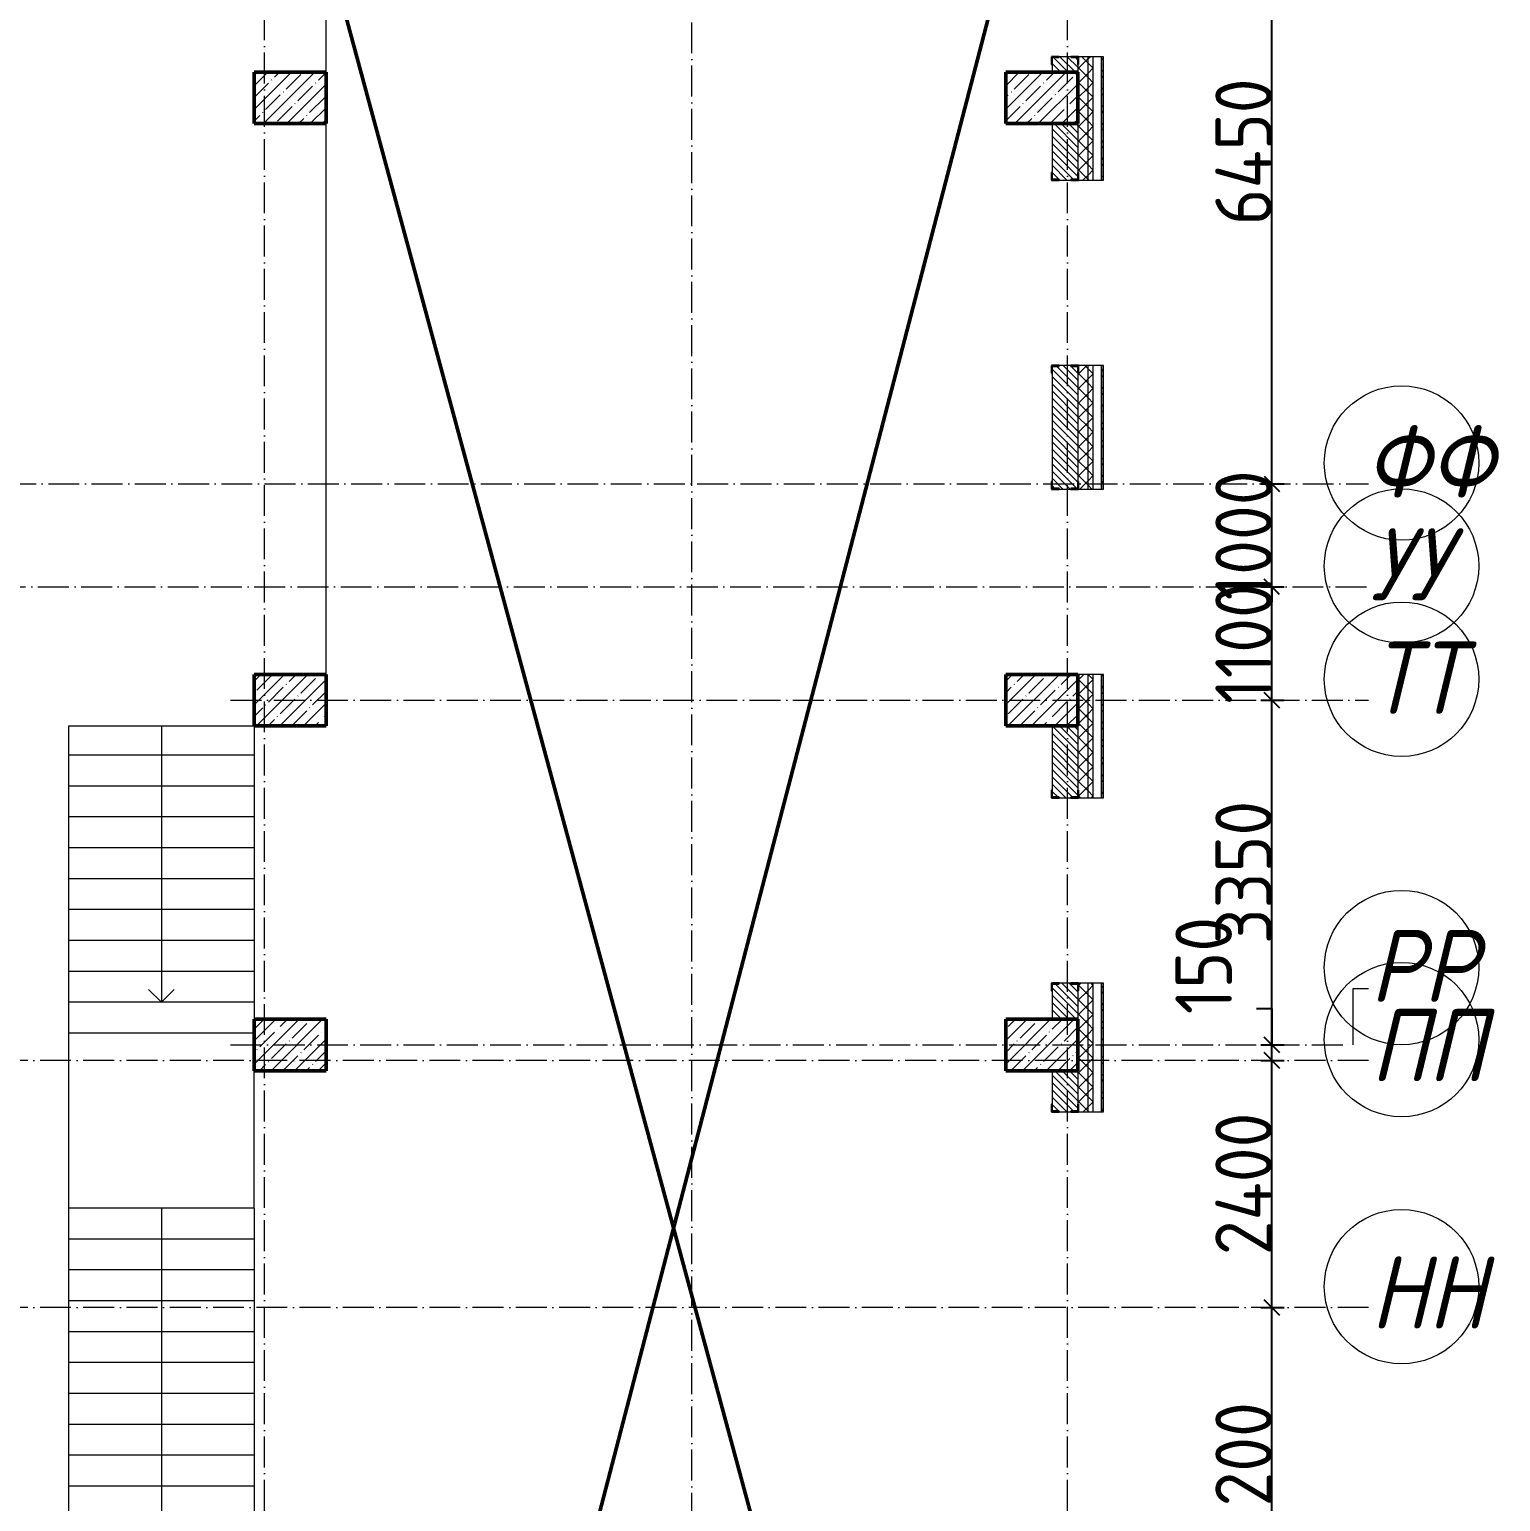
# Model space of a CAD drawing. Header units: millimetres. Extents: x -12989 to 629078, y -109036 to 555275.
# Drawn here: x 614578 to 628866, y -24820 to -10520 of the extents above; entities that cross this region are included whole.
import ezdxf

# ---------------------------------------------------------------- set-up
doc = ezdxf.new("R2010")
doc.units = ezdxf.units.MM
doc.linetypes.add('50_200_ШТРИХ_1Т_ш5_п1_п1_', pattern=[700, 500, -100, 0, -100])
for name, color, linetype, lineweight in [('A-____-____-DIMS', 7, 'Continuous', 9), ('A-DETL-____-OTLN-1', 7, 'Continuous', 50), ('A-FLOR-____-OTLN', 7, 'Continuous', 9), ('A-GENM-____-MCUT', 7, 'Continuous', 25), ('A-GENM-____-OTLN-1', 7, 'Continuous', 25), ('A-WALL-____-MCUT', 7, 'Continuous', 13), ('A-WALL-____-MCUT-1', 7, 'Continuous', 9), ('A-WALL-____-PATT-1', 7, 'Continuous', 9), ('A-WALL-FNSH-MCUT-1', 7, 'Continuous', 9), ('S-COLS-____-MCUT', 7, 'Continuous', 50), ('S-COLS-____-OTLN', 7, 'Continuous', 9), ('S-GRID-____-IDEN', 7, 'Continuous', 9), ('S-GRID-____-OTLN', 7, 'Continuous', 9), ('S-GRID-____-OTLN-1', 7, '50_200_ШТРИХ_1Т_ш5_п1_п1_', 9), ('S-STRS-____-OTLN-1', 7, 'Continuous', 9)]:
    doc.layers.add(name, color=color, linetype=linetype, lineweight=lineweight)
doc.styles.add('ISOCPEUR_I_9', font='isocpeui.ttf', dxfattribs={"width": 0.9, "height": 250})
doc.styles.add('СПДС', font='isocpeur.ttf', dxfattribs={"width": 0.9})
doc.dimstyles.new('ISO-2_5_0_9К_БОЛЬШОЙ_ОСИ', dxfattribs={"dimscale": 304.8, "dimtxt": 248.995294, "dimasz": 0.492126, "dimexe": 0.393701, "dimexo": 0, "dimgap": 0, "dimtad": 1, "dimdec": 0, "dimzin": 0, "dimdsep": 46, "dimtxsty": 'ISOCPEUR_I_9', "dimblk1": 'OBLIQUE', "dimblk2": 'OBLIQUE', "dimsah": 1, "dimcen": 0.09, "dimdle": 0.393701, "dimazin": 0, "dimtfac": 1, "dimtdec": 4, "dimtix": 1, "dimtmove": 0, "dimatfit": 3, "dimfxl": 1, "dimtvp": 1, "dimtolj": 1, "dimtzin": 0, "dimarcsym": 2})
doc.dimstyles.new('ISO-2_5_0_9К_БОЛЬШОЙ_ОСИ_1', dxfattribs={"dimscale": 304.8, "dimtxt": 248.995294, "dimasz": 0.492126, "dimexe": 0.393701, "dimexo": 0, "dimgap": 0, "dimtad": 1, "dimdec": 0, "dimzin": 0, "dimdsep": 46, "dimtxsty": 'ISOCPEUR_I_9', "dimblk1": 'OBLIQUE', "dimblk2": 'OBLIQUE', "dimsah": 1, "dimcen": 0.09, "dimdle": 0.393701, "dimazin": 0, "dimtfac": 1, "dimtdec": 4, "dimtix": 1, "dimtmove": 1, "dimatfit": 3, "dimfxl": 1, "dimtvp": 1, "dimtolj": 1, "dimtzin": 0, "dimarcsym": 2})
pattern_1 = [(45, (523510.01, -90515.61), (-70.71068, 70.71068), []), (135, (523510.01, -90515.61), (-70.71068, -70.71068), [])]
pattern_2 = [(135, (523510.01, -90515.614), (-35.35534, -35.35534), [])]

# ---------------------------------------------------------------- blocks, each defined once
blk = doc.blocks.new('BSC_Колонна _Прямоугольная - 500х700-V97-АР1_План отверстий 3 этажа в осях 1-64_Ю-ЯЯ')
at = {"layer": 'S-COLS-____-OTLN'}
h = blk.add_hatch(dxfattribs=at)
h.set_pattern_fill('FP_102', color=256, style=0, pattern_type=2)
h.set_pattern_definition([(315, (-70131.04, 93600), (114.04925, 114.04925), []), (315, (-70131.04, 93485.95), (114.04925, 114.04925), [201.613, -40.323, 3.353, -36.97])])
h.paths.add_polyline_path([(-250, -350), (250, -350), (250, 350), (-250, 350)], flags=0)
at = {"layer": 'S-COLS-____-MCUT'}
for p, q in [((250, 350), (-250, 350)), ((-250, 350), (-250, -350)), ((250, -350), (250, 350)), ((-250, -350), (250, -350))]:
    blk.add_line(p, q, dxfattribs=at)
blk = doc.blocks.new('BSC_Колонна _Прямоугольная - 500х700-V98-АР1_План отверстий 3 этажа в осях 1-64_Ю-ЯЯ')
at = {"layer": 'S-COLS-____-OTLN'}
h = blk.add_hatch(dxfattribs=at)
h.set_pattern_fill('FP_103', color=256, style=0, pattern_type=2)
h.set_pattern_definition([(315, (-73481.04, 93600), (114.04925, 114.04925), []), (315, (-73481.04, 93485.95), (114.04925, 114.04925), [201.613, -40.323, 3.353, -36.97])])
h.paths.add_polyline_path([(-250, -350), (250, -350), (250, 350), (-250, 350)], flags=0)
at = {"layer": 'S-COLS-____-MCUT'}
for p, q in [((250, 350), (-250, 350)), ((-250, 350), (-250, -350)), ((250, -350), (250, 350)), ((-250, -350), (250, -350))]:
    blk.add_line(p, q, dxfattribs=at)
blk = doc.blocks.new('BSC_Колонна _Прямоугольная - 500х700-V99-АР1_План отверстий 3 этажа в осях 1-64_Ю-ЯЯ')
at = {"layer": 'S-COLS-____-OTLN'}
h = blk.add_hatch(dxfattribs=at)
h.set_pattern_fill('FP_104', color=256, style=0, pattern_type=2)
h.set_pattern_definition([(315, (-70131.04, 100900), (114.04925, 114.04925), []), (315, (-70131.04, 100785.95), (114.04925, 114.04925), [201.613, -40.323, 3.353, -36.97])])
h.paths.add_polyline_path([(-250, -350), (250, -350), (250, 350), (-250, 350)], flags=0)
at = {"layer": 'S-COLS-____-MCUT'}
for p, q in [((250, 350), (-250, 350)), ((-250, 350), (-250, -350)), ((250, -350), (250, 350)), ((-250, -350), (250, -350))]:
    blk.add_line(p, q, dxfattribs=at)
blk = doc.blocks.new('BSC_Колонна _Прямоугольная - 500х700-V100-АР1_План отверстий 3 этажа в осях 1-64_Ю-ЯЯ')
at = {"layer": 'S-COLS-____-OTLN'}
h = blk.add_hatch(dxfattribs=at)
h.set_pattern_fill('FP_105', color=256, style=0, pattern_type=2)
h.set_pattern_definition([(315, (-73481.04, 100900), (114.04925, 114.04925), []), (315, (-73481.04, 100785.95), (114.04925, 114.04925), [201.613, -40.323, 3.353, -36.97])])
h.paths.add_polyline_path([(-250, -350), (250, -350), (250, 350), (-250, 350)], flags=0)
at = {"layer": 'S-COLS-____-MCUT'}
for p, q in [((250, 350), (-250, 350)), ((-250, 350), (-250, -350)), ((250, -350), (250, 350)), ((-250, -350), (250, -350))]:
    blk.add_line(p, q, dxfattribs=at)
blk = doc.blocks.new('BSC_Колонна _Прямоугольная - 500х700-V101-АР1_План отверстий 3 этажа в осях 1-64_Ю-ЯЯ')
at = {"layer": 'S-COLS-____-OTLN'}
h = blk.add_hatch(dxfattribs=at)
h.set_pattern_fill('FP_106', color=256, style=0, pattern_type=2)
h.set_pattern_definition([(315, (-79331.04, 93600), (114.04925, 114.04925), []), (315, (-79331.04, 93485.95), (114.04925, 114.04925), [201.613, -40.323, 3.353, -36.97])])
h.paths.add_polyline_path([(-250, -350), (250, -350), (250, 350), (-250, 350)], flags=0)
at = {"layer": 'S-COLS-____-MCUT'}
for p, q in [((250, 350), (-250, 350)), ((-250, 350), (-250, -350)), ((250, -350), (250, 350)), ((-250, -350), (250, -350))]:
    blk.add_line(p, q, dxfattribs=at)
blk = doc.blocks.new('BSC_Колонна _Прямоугольная - 500х700-V102-АР1_План отверстий 3 этажа в осях 1-64_Ю-ЯЯ')
at = {"layer": 'S-COLS-____-OTLN'}
h = blk.add_hatch(dxfattribs=at)
h.set_pattern_fill('FP_107', color=256, style=0, pattern_type=2)
h.set_pattern_definition([(315, (-79331.04, 100900), (114.04925, 114.04925), []), (315, (-79331.04, 100785.95), (114.04925, 114.04925), [201.613, -40.323, 3.353, -36.97])])
h.paths.add_polyline_path([(-250, -350), (250, -350), (250, 350), (-250, 350)], flags=0)
at = {"layer": 'S-COLS-____-MCUT'}
for p, q in [((250, 350), (-250, 350)), ((-250, 350), (-250, -350)), ((250, -350), (250, 350)), ((-250, -350), (250, -350))]:
    blk.add_line(p, q, dxfattribs=at)
blk = doc.blocks.new('Фахверк_СКБ_Уголок - 250_3380-27498580-АР1_План отверстий 3 этажа в осях 1-64_Ю-ЯЯ')
at = {"layer": 'A-GENM-____-MCUT'}
for p, q in [((200, 181), (125, 181)), ((125, 181), (125, 106)), ((131, 106), (131, 175)), ((131, 175), (200, 175)), ((200, 175), (200, 181)), ((125, 106), (131, 106)), ((131, -6), (125, -6)), ((125, -6), (125, -81)), ((125, -81), (200, -81)), ((131, -75), (131, -6)), ((200, -75), (131, -75)), ((200, -81), (200, -75))]:
    blk.add_line(p, q, dxfattribs=at)
blk = doc.blocks.new('Фахверк_СКБ_Уголок - 250_3380_зеркало-28514702-АР1_План отверстий 3 этажа в осях 1-64_Ю-ЯЯ')
at = {"layer": 'A-GENM-____-MCUT'}
for p, q in [((200, 181), (125, 181)), ((125, 181), (125, 106)), ((131, 106), (131, 175)), ((131, 175), (200, 175)), ((200, 175), (200, 181)), ((125, 106), (131, 106)), ((131, -6), (125, -6)), ((125, -6), (125, -81)), ((125, -81), (200, -81)), ((131, -75), (131, -6)), ((200, -75), (131, -75)), ((200, -81), (200, -75))]:
    blk.add_line(p, q, dxfattribs=at)
blk = doc.blocks.new('Ось сетки - Круг_Ø6_00__ISO-2_5_0_9K_-25732049-АР1_План отверстий 3 этажа в осях 1-64_Ю-ЯЯ')
at = {"layer": 'S-GRID-____-IDEN'}
blk.add_circle((0, 0), 3, dxfattribs=at)
blk = doc.blocks.new('_Oblique')
at = {"color": 0, "linetype": 'ByBlock', "lineweight": -2}
blk.add_line((-0.5, -0.5), (0.5, 0.5), dxfattribs=at)
blk = doc.blocks.new('*D2882')
at = {"layer": 'A-____-____-DIMS', "color": 0, "lineweight": -2, "transparency": 16777216}
for p, q in [((386799, -19282), (387025, -19282)), ((386905, -22602), (386905, -19162)), ((386799, -22482), (387025, -22482))]:
    blk.add_line(p, q, dxfattribs=at)
at = {"layer": 'Defpoints', "color": 0, "transparency": 16777216}
for p in [(386799, -19282), (386905, -19282), (386799, -22482)]:
    blk.add_point(p, dxfattribs=at)
at = {"layer": 'A-____-____-DIMS', "color": 0, "lineweight": -2, "transparency": 16777216, "xscale": 150, "yscale": 150, "zscale": 150}
for p, rotation in [((386905, -19282), 90), ((386905, -22482), 270)]:
    blk.add_blockref('_Oblique', p, dxfattribs=dict(at, rotation=rotation))
at = {"layer": 'A-____-____-DIMS', "color": 0, "transparency": 16777216, "insert": (386631, -20882), "char_height": 548.6, "attachment_point": 5, "rotation": 90, "style": 'СПДС'}
blk.add_mtext('\\A1;3200', dxfattribs=at)
blk = doc.blocks.new('*D2883')
at = {"layer": 'A-____-____-DIMS', "color": 0, "lineweight": -2, "transparency": 16777216}
for p, q in [((386905, -19402), (386905, -16762)), ((386799, -16882), (387025, -16882)), ((386799, -19282), (387025, -19282))]:
    blk.add_line(p, q, dxfattribs=at)
at = {"layer": 'Defpoints', "color": 0, "transparency": 16777216}
for p in [(386799, -16882), (386905, -16882), (386799, -19282)]:
    blk.add_point(p, dxfattribs=at)
at = {"layer": 'A-____-____-DIMS', "color": 0, "lineweight": -2, "transparency": 16777216, "xscale": 150, "yscale": 150, "zscale": 150}
for p, rotation in [((386905, -16882), 90), ((386905, -19282), 270)]:
    blk.add_blockref('_Oblique', p, dxfattribs=dict(at, rotation=rotation))
at = {"layer": 'A-____-____-DIMS', "color": 0, "transparency": 16777216, "insert": (386631, -18082), "char_height": 548.6, "attachment_point": 5, "rotation": 90, "style": 'СПДС'}
blk.add_mtext('\\A1;2400', dxfattribs=at)
blk = doc.blocks.new('*D2884')
at = {"layer": 'A-____-____-DIMS', "color": 0, "lineweight": -2, "transparency": 16777216}
for p, q in [((386755, -16379), (386905, -16379)), ((386905, -16379), (386905, -16732)), ((386905, -17002), (386905, -16612)), ((386799, -16732), (387025, -16732)), ((386799, -16882), (387025, -16882))]:
    blk.add_line(p, q, dxfattribs=at)
at = {"layer": 'Defpoints', "color": 0, "transparency": 16777216}
for p in [(386799, -16732), (386905, -16732), (386799, -16882)]:
    blk.add_point(p, dxfattribs=at)
at = {"layer": 'A-____-____-DIMS', "color": 0, "lineweight": -2, "transparency": 16777216, "xscale": 150, "yscale": 150, "zscale": 150}
for p, rotation in [((386905, -16732), 90), ((386905, -16882), 270)]:
    blk.add_blockref('_Oblique', p, dxfattribs=dict(at, rotation=rotation))
at = {"layer": 'A-____-____-DIMS', "color": 0, "transparency": 16777216, "insert": (385969, -16433), "char_height": 548.6, "attachment_point": 1, "rotation": 90, "line_spacing_factor": 1.149209, "style": 'СПДС'}
blk.add_mtext('\\A1;150', dxfattribs=at)
blk = doc.blocks.new('*D2885')
at = {"layer": 'A-____-____-DIMS', "color": 0, "lineweight": -2, "transparency": 16777216}
for p, q in [((386905, -16852), (386905, -13262)), ((386799, -13382), (387025, -13382)), ((386799, -16732), (387025, -16732))]:
    blk.add_line(p, q, dxfattribs=at)
at = {"layer": 'Defpoints', "color": 0, "transparency": 16777216}
for p in [(386799, -13382), (386905, -13382), (386799, -16732)]:
    blk.add_point(p, dxfattribs=at)
at = {"layer": 'A-____-____-DIMS', "color": 0, "lineweight": -2, "transparency": 16777216, "xscale": 150, "yscale": 150, "zscale": 150}
for p, rotation in [((386905, -13382), 90), ((386905, -16732), 270)]:
    blk.add_blockref('_Oblique', p, dxfattribs=dict(at, rotation=rotation))
at = {"layer": 'A-____-____-DIMS', "color": 0, "transparency": 16777216, "insert": (386631, -15057), "char_height": 548.6, "attachment_point": 5, "rotation": 90, "style": 'СПДС'}
blk.add_mtext('\\A1;3350', dxfattribs=at)
blk = doc.blocks.new('*D2886')
at = {"layer": 'A-____-____-DIMS', "color": 0, "lineweight": -2, "transparency": 16777216}
for p, q in [((386799, -12282), (387025, -12282)), ((386905, -13502), (386905, -12162)), ((386799, -13382), (387025, -13382))]:
    blk.add_line(p, q, dxfattribs=at)
at = {"layer": 'Defpoints', "color": 0, "transparency": 16777216}
for p in [(386799, -12282), (386905, -12282), (386799, -13382)]:
    blk.add_point(p, dxfattribs=at)
at = {"layer": 'A-____-____-DIMS', "color": 0, "lineweight": -2, "transparency": 16777216, "xscale": 150, "yscale": 150, "zscale": 150}
for p, rotation in [((386905, -12282), 90), ((386905, -13382), 270)]:
    blk.add_blockref('_Oblique', p, dxfattribs=dict(at, rotation=rotation))
at = {"layer": 'A-____-____-DIMS', "color": 0, "transparency": 16777216, "insert": (386631, -12832), "char_height": 548.6, "attachment_point": 5, "rotation": 90, "style": 'СПДС'}
blk.add_mtext('\\A1;1100', dxfattribs=at)
blk = doc.blocks.new('*D2887')
at = {"layer": 'A-____-____-DIMS', "color": 0, "lineweight": -2, "transparency": 16777216}
for p, q in [((386905, -11282), (386905, -11132)), ((386799, -11282), (387025, -11282)), ((386905, -12282), (386905, -11282)), ((386799, -12282), (387025, -12282)), ((386905, -12282), (386905, -12432))]:
    blk.add_line(p, q, dxfattribs=at)
at = {"layer": 'Defpoints', "color": 0, "transparency": 16777216}
for p in [(386799, -11282), (386905, -11282), (386799, -12282)]:
    blk.add_point(p, dxfattribs=at)
at = {"layer": 'A-____-____-DIMS', "color": 0, "lineweight": -2, "transparency": 16777216, "xscale": 150, "yscale": 150, "zscale": 150}
for p, rotation in [((386905, -11282), 270), ((386905, -12282), 90)]:
    blk.add_blockref('_Oblique', p, dxfattribs=dict(at, rotation=rotation))
at = {"layer": 'A-____-____-DIMS', "color": 0, "transparency": 16777216, "insert": (386631, -11782), "char_height": 548.6, "attachment_point": 5, "rotation": 90, "style": 'СПДС'}
blk.add_mtext('\\A1;1000', dxfattribs=at)
blk = doc.blocks.new('*D2888')
at = {"layer": 'A-____-____-DIMS', "color": 0, "lineweight": -2, "transparency": 16777216}
for p, q in [((386905, -11402), (386905, -4712)), ((386799, -4832), (387025, -4832)), ((386799, -11282), (387025, -11282))]:
    blk.add_line(p, q, dxfattribs=at)
at = {"layer": 'Defpoints', "color": 0, "transparency": 16777216}
for p in [(386799, -4832), (386905, -4832), (386799, -11282)]:
    blk.add_point(p, dxfattribs=at)
at = {"layer": 'A-____-____-DIMS', "color": 0, "lineweight": -2, "transparency": 16777216, "xscale": 150, "yscale": 150, "zscale": 150}
for p, rotation in [((386905, -4832), 90), ((386905, -11282), 270)]:
    blk.add_blockref('_Oblique', p, dxfattribs=dict(at, rotation=rotation))
at = {"layer": 'A-____-____-DIMS', "color": 0, "transparency": 16777216, "insert": (386631, -8057), "char_height": 548.6, "attachment_point": 5, "rotation": 90, "style": 'СПДС'}
blk.add_mtext('\\A1;6450', dxfattribs=at)
blk = doc.blocks.new('3эт')
at = {"layer": 'S-GRID-____-OTLN-1', "color": 251, "ltscale": 0.6, "true_color": 0x636466}
for p, q in [((377120.7, -46882.4), (377120.7, 4029.4)), ((381270.7, -37346.8), (381270.7, 4029.4)), ((384920.7, -46882.4), (384920.7, 4029.4)), ((333012.7, -11282.4), (387845.1, -11282.4)), ((318208.2, -12282.4), (387845.1, -12282.4)), ((376792, -13382.4), (387845.1, -13382.4)), ((376792, -16732.4), (387696.3, -16732.4)), ((387845.1, -16882.4), (333012.7, -16882.4)), ((387845.1, -19282.4), (279101.9, -19282.4))]:
    blk.add_line(p, q, dxfattribs=at)
at = {"layer": 'S-GRID-____-IDEN', "xscale": 250, "yscale": 250, "zscale": 99.99999999999993}
for p, rotation in [((388165, -11079.9), 269.9999999999995), ((388165, -12079.9), 269.9999999999995), ((388165, -13179.9), 269.9999999999995), ((388165, -15980.7), 269.9999999999995), ((388165, -16679.9), 89.9999999999998), ((388165, -19079.9), 89.9999999999998)]:
    blk.add_blockref('Ось сетки - Круг_Ø6_00__ISO-2_5_0_9K_-25732049-АР1_План отверстий 3 этажа в осях 1-64_Ю-ЯЯ', p, dxfattribs=dict(at, rotation=rotation))
at = {"layer": 'S-GRID-____-IDEN', "char_height": 700, "attachment_point": 1, "style": 'ISOCPEUR_I_9'}
for s, insert, width in [('ФФ', (387810, -10714.8), 562.785), ('УУ', (387857.7, -11714.8), 447.342), ('ТТ', (387857.7, -12814.8), 447.342), ('РР', (387857.7, -15615.6), 447.342), ('ПП', (387862.8, -16385.4), 447.342), ('НН', (387862.8, -18785.4), 447.342)]:
    blk.add_mtext(s, dxfattribs=dict(at, insert=insert, width=width))
at = {"layer": 'A-____-____-DIMS'}
for base, p1, p2, override, picture, middle in [((386904.9, -4832.4), (386798.9, -11282.4), (386798.9, -4832.4), {"dimtxt": 1.8, "dimpost": '<>', "dimtxsty": 'СПДС', "dimfxl": 6450}, '*D2888', (386630.6, -8057.4)), ((386904.9, -11282.4), (386798.9, -12282.4), (386798.9, -11282.4), {"dimtxt": 1.8, "dimpost": '<>', "dimtxsty": 'СПДС', "dimfxl": 1000}, '*D2887', (386630.6, -11782.4)), ((386904.9, -12282.4), (386798.9, -13382.4), (386798.9, -12282.4), {"dimtxt": 1.8, "dimpost": '<>', "dimtxsty": 'СПДС', "dimfxl": 1100}, '*D2886', (386630.6, -12832.4)), ((386904.9, -13382.4), (386798.9, -16732.4), (386798.9, -13382.4), {"dimtxt": 1.8, "dimpost": '<>', "dimtxsty": 'СПДС', "dimfxl": 3350}, '*D2885', (386630.6, -15057.4)), ((386904.9, -16882.4), (386798.9, -19282.4), (386798.9, -16882.4), {"dimtxt": 1.8, "dimpost": '<>', "dimtxsty": 'СПДС', "dimfxl": 2400}, '*D2883', (386630.6, -18082.4)), ((386904.9, -19282.4), (386798.9, -22482.4), (386798.9, -19282.4), {"dimtxt": 1.8, "dimpost": '<>', "dimtxsty": 'СПДС', "dimfxl": 3200}, '*D2882', (386630.6, -20882.4))]:
    dim = blk.add_linear_dim(base=base, p1=p1, p2=p2, angle=90, dimstyle='ISO-2_5_0_9К_БОЛЬШОЙ_ОСИ', override=override, dxfattribs=at)
    dim.commit()
    dim.dimension.update_dxf_attribs({"geometry": picture, "text_midpoint": middle})
dim = blk.add_linear_dim(base=(386904.9, -16732.4), p1=(386798.9, -16882.4), p2=(386798.9, -16732.4), angle=90, dimstyle='ISO-2_5_0_9К_БОЛЬШОЙ_ОСИ_1', override={"dimtxt": 1.8, "dimpost": '<>', "dimtxsty": 'СПДС', "dimfxl": 150}, dxfattribs=at)
dim.commit()
dim.dimension.update_dxf_attribs({"geometry": '*D2884', "text_midpoint": (386745, -16378.7), "dimtype": 160, "text_rotation": 90})

msp = doc.modelspace()

# ---------------------------------------------------------------- hatches: boundary and pattern name
at = {"layer": 'A-WALL-____-PATT-1'}
h = msp.add_hatch(dxfattribs=at)
h.set_pattern_fill('FP_6', color=256, style=0, pattern_type=2)
h.set_pattern_definition([(45, (523510.01, -90515.61), (-85.53659, 85.53659), []), (45, (523567.03, -90515.61), (-85.53659, 85.53659), [])])
h.paths.add_polyline_path([(625010.0077, -21034.5723), (625010.0077, -19784.5723), (624990.0077, -19784.5723), (624990.0077, -21034.5723)], flags=0)
h.paths.add_polyline_path([(625010.0077, -17984.5723), (625010.0077, -16784.5723), (624990.0077, -16784.5723), (624990.0077, -17984.5723)], flags=0)
h.paths.add_polyline_path([(624990.0077, -14984.5723), (625010.0077, -14984.5723), (625010.0077, -13784.5723), (624990.0077, -13784.5723), (624990.0077, -13918.3402)], flags=0)
h.paths.add_polyline_path([(625010.0077, -11984.5723), (625010.0077, -10784.5723), (624990.0077, -10784.5723), (624990.0077, -11984.5723)], flags=0)
h.paths.add_polyline_path([(625010.0077, -8984.5723), (625010.0077, -4604.5723), (624990.0077, -4604.5723), (624990.0077, -8984.5723)], flags=0)
h = msp.add_hatch(dxfattribs=at)
h.set_pattern_fill('FP_4', color=256, style=0, pattern_type=2)
h.set_pattern_definition(pattern_1)
h.paths.add_polyline_path([(624760.0077, -43719.5723), (624860.0077, -43719.5723), (624860.0077, -43434.5723), (624760.0077, -43434.5723)], flags=0)
h.paths.add_polyline_path([(624860.0077, -42434.5723), (624860.0077, -34734.5723), (624766.0077, -34734.5723), (624766.0077, -34809.5723), (624760.0077, -34809.5723), (624760.0077, -42434.5723)], flags=0)
h.paths.add_polyline_path([(624766.0077, -21034.5723), (624860.0077, -21034.5723), (624860.0077, -19784.5723), (624766.0077, -19784.5723), (624766.0077, -19859.5723), (624760.0077, -19859.5723), (624760.0077, -20959.5723), (624766.0077, -20959.5723), (624766.0077, -21028.5723)], flags=0)
h.paths.add_polyline_path([(624860.0077, -17984.5723), (624860.0077, -16784.5723), (624760.0077, -16784.5723), (624760.0077, -17909.5723), (624766.0077, -17909.5723), (624766.0077, -17984.5723)], flags=0)
h.paths.add_polyline_path([(624860.0077, -14984.5723), (624860.0077, -13784.5723), (624766.0077, -13784.5723), (624766.0077, -13859.5723), (624760.0077, -13859.5723), (624760.0077, -14909.5723), (624766.0077, -14909.5723), (624766.0077, -14984.5723)], flags=0)
h.paths.add_polyline_path([(624860.0077, -11984.5723), (624860.0077, -10784.5723), (624766.0077, -10784.5723), (624766.0077, -10859.5723), (624760.0077, -10859.5723), (624760.0077, -11909.5723), (624766.0077, -11909.5723), (624766.0077, -11984.5723)], flags=0)
h.paths.add_polyline_path([(624860.0077, -8984.5723), (624860.0077, -4834.5723), (624760.0077, -4834.5723), (624760.0077, -8984.5723)], flags=0)
h = msp.add_hatch(dxfattribs=at)
h.set_pattern_fill('FP_4', color=256, style=0, pattern_type=2)
h.set_pattern_definition(pattern_1)
h.paths.add_polyline_path([(624910.0077, -43719.5723), (624910.0077, -43434.5723), (624860.0077, -43434.5723), (624860.0077, -43719.5723)], flags=0)
h.paths.add_polyline_path([(624910.0077, -42434.5723), (624910.0077, -34734.5723), (624860.0077, -34734.5723), (624860.0077, -42434.5723)], flags=0)
h.paths.add_polyline_path([(624910.0077, -21034.5723), (624910.0077, -19784.5723), (624860.0077, -19784.5723), (624860.0077, -21034.5723)], flags=0)
h.paths.add_polyline_path([(624910.0077, -17984.5723), (624910.0077, -16784.5723), (624860.0077, -16784.5723), (624860.0077, -17984.5723)], flags=0)
h.paths.add_polyline_path([(624860.0077, -14984.5723), (624910.0077, -14984.5723), (624910.0077, -13784.5723), (624860.0077, -13784.5723), (624860.0077, -13918.3402)], flags=0)
h.paths.add_polyline_path([(624910.0077, -11984.5723), (624910.0077, -10784.5723), (624860.0077, -10784.5723), (624860.0077, -11984.5723)], flags=0)
h.paths.add_polyline_path([(624860.0077, -8984.5723), (624910.0077, -8984.5723), (624910.0077, -4834.5723), (624860.0077, -4834.5723)], flags=0)
h = msp.add_hatch(dxfattribs=at)
h.set_pattern_fill('FP_9', color=256, style=0, pattern_type=2)
h.set_pattern_definition(pattern_2)
h.paths.add_polyline_path([(624616.0077, -10934.5723), (624760.0077, -10934.5723), (624760.0077, -10790.5723), (624691.0077, -10790.5723), (624691.0077, -10784.5723), (624579.0077, -10784.5723), (624579.0077, -10790.5723), (624510.0077, -10790.5723), (624510.0077, -10934.5723)], flags=0)
h = msp.add_hatch(dxfattribs=at)
h.set_pattern_fill('FP_9', color=256, style=0, pattern_type=2)
h.set_pattern_definition(pattern_2)
h.paths.add_polyline_path([(624579.0077, -14984.5723), (624691.0077, -14984.5723), (624691.0077, -14978.5723), (624760.0077, -14978.5723), (624760.0077, -13790.5723), (624691.0077, -13790.5723), (624691.0077, -13784.5723), (624579.0077, -13784.5723), (624579.0077, -13790.5723), (624510.0077, -13790.5723), (624510.0077, -14978.5723), (624579.0077, -14978.5723)], flags=0)
h.paths.add_polyline_path([(624691.0077, -11984.5723), (624691.0077, -11978.5723), (624760.0077, -11978.5723), (624760.0077, -11434.5723), (624510.0077, -11434.5723), (624510.0077, -11978.5723), (624579.0077, -11978.5723), (624579.0077, -11984.5723)], flags=0)
h = msp.add_hatch(dxfattribs=at)
h.set_pattern_fill('FP_9', color=256, style=0, pattern_type=2)
h.set_pattern_definition(pattern_2)
h.paths.add_polyline_path([(624510.0077, -20134.5723), (624760.0077, -20134.5723), (624760.0077, -19790.5723), (624691.0077, -19790.5723), (624691.0077, -19784.5723), (624579.0077, -19784.5723), (624579.0077, -19790.5723), (624510.0077, -19790.5723), (624510.0077, -19859.5723)], flags=0)
h.paths.add_polyline_path([(624579.0077, -17984.5723), (624691.0077, -17984.5723), (624691.0077, -17978.5723), (624760.0077, -17978.5723), (624760.0077, -17284.5723), (624510.0077, -17284.5723), (624510.0077, -17978.5723), (624579.0077, -17978.5723)], flags=0)
h = msp.add_hatch(dxfattribs=at)
h.set_pattern_fill('FP_9', color=256, style=0, pattern_type=2)
h.set_pattern_definition(pattern_2)
h.paths.add_polyline_path([(624691.0077, -21034.5723), (624691.0077, -21028.5723), (624760.0077, -21028.5723), (624760.0077, -20634.5723), (624510.0077, -20634.5723), (624510.0077, -21028.5723), (624579.0077, -21028.5723), (624579.0077, -21034.5723)], flags=0)

# ---------------------------------------------------------------- linework, layer by layer
at = {"layer": 'A-DETL-____-OTLN-1'}
for p, q in [((617460.0077, -35134.5723), (624260.0077, -8984.5723)), ((617460.0077, -9684.5723), (624260.0077, -34834.5723))]:
    msp.add_line(p, q, dxfattribs=at)
at = {"layer": 'A-FLOR-____-OTLN'}
for p, q in [((617460.0077, -10934.5723), (617460.0077, -9684.5723)), ((617460.0077, -16784.5723), (617460.0077, -11434.5723)), ((614960.0077, -25884.5723), (614960.0077, -17284.5723)), ((614960.0077, -17284.5723), (616760.0077, -17284.5723))]:
    msp.add_line(p, q, dxfattribs=at)
at = {"layer": 'A-WALL-____-MCUT'}
for p, q in [((624510.0077, -10859.5723), (624510.0077, -10934.5723)), ((624691.0077, -10784.5723), (624579.0077, -10784.5723)), ((624760.0077, -10859.5723), (624760.0077, -10934.5723)), ((624990.0077, -10784.5723), (624766.0077, -10784.5723)), ((624990.0077, -11984.5723), (624990.0077, -10784.5723)), ((624510.0077, -11434.5723), (624510.0077, -11909.5723)), ((624760.0077, -11434.5723), (624760.0077, -11909.5723)), ((624579.0077, -11984.5723), (624691.0077, -11984.5723)), ((624766.0077, -11984.5723), (624990.0077, -11984.5723)), ((624510.0077, -13859.5723), (624510.0077, -14909.5723)), ((624691.0077, -13784.5723), (624579.0077, -13784.5723)), ((624760.0077, -13859.5723), (624760.0077, -14909.5723)), ((624990.0077, -13784.5723), (624766.0077, -13784.5723)), ((624990.0077, -14984.5723), (624990.0077, -13784.5723)), ((624579.0077, -14984.5723), (624691.0077, -14984.5723)), ((624766.0077, -14984.5723), (624990.0077, -14984.5723)), ((624990.0077, -16784.5723), (624760.0077, -16784.5723)), ((624990.0077, -17984.5723), (624990.0077, -16784.5723)), ((624510.0077, -17284.5723), (624510.0077, -17909.5723)), ((624760.0077, -17284.5723), (624760.0077, -17909.5723)), ((624579.0077, -17984.5723), (624691.0077, -17984.5723)), ((624766.0077, -17984.5723), (624990.0077, -17984.5723)), ((624510.0077, -19859.5723), (624510.0077, -20134.5723)), ((624691.0077, -19784.5723), (624579.0077, -19784.5723)), ((624760.0077, -19859.5723), (624760.0077, -20134.5723)), ((624990.0077, -19784.5723), (624766.0077, -19784.5723)), ((624990.0077, -21034.5723), (624990.0077, -19784.5723)), ((624510.0077, -20634.5723), (624510.0077, -20959.5723)), ((624760.0077, -20634.5723), (624760.0077, -20959.5723)), ((624579.0077, -21034.5723), (624691.0077, -21034.5723)), ((624766.0077, -21034.5723), (624990.0077, -21034.5723))]:
    msp.add_line(p, q, dxfattribs=at)
at = {"layer": 'A-WALL-____-MCUT-1'}
for p, q in [((624860.0077, -11984.5723), (624860.0077, -10784.5723)), ((624910.0077, -11984.5723), (624910.0077, -10784.5723)), ((624860.0077, -14984.5723), (624860.0077, -13784.5723)), ((624910.0077, -14984.5723), (624910.0077, -13784.5723)), ((624860.0077, -17984.5723), (624860.0077, -16784.5723)), ((624910.0077, -17984.5723), (624910.0077, -16784.5723)), ((624860.0077, -21034.5723), (624860.0077, -19784.5723)), ((624910.0077, -21034.5723), (624910.0077, -19784.5723))]:
    msp.add_line(p, q, dxfattribs=at)
at = {"layer": 'A-WALL-FNSH-MCUT-1'}
for p, q in [((625010.0077, -10784.5723), (624990.0077, -10784.5723)), ((624990.0077, -10784.5723), (624990.0077, -11984.5723)), ((625010.0077, -11984.5723), (625010.0077, -10784.5723)), ((624990.0077, -11984.5723), (625010.0077, -11984.5723)), ((625010.0077, -13784.5723), (624990.0077, -13784.5723)), ((624990.0077, -13784.5723), (624990.0077, -14984.5723)), ((625010.0077, -14984.5723), (625010.0077, -13784.5723)), ((624990.0077, -14984.5723), (625010.0077, -14984.5723)), ((625010.0077, -16784.5723), (624990.0077, -16784.5723)), ((624990.0077, -16784.5723), (624990.0077, -17984.5723)), ((625010.0077, -17984.5723), (625010.0077, -16784.5723)), ((624990.0077, -17984.5723), (625010.0077, -17984.5723)), ((625010.0077, -19784.5723), (624990.0077, -19784.5723)), ((624990.0077, -19784.5723), (624990.0077, -21034.5723)), ((625010.0077, -21034.5723), (625010.0077, -19784.5723)), ((624990.0077, -21034.5723), (625010.0077, -21034.5723))]:
    msp.add_line(p, q, dxfattribs=at)
at = {"layer": 'S-GRID-____-OTLN'}
for p, q in [((627435.6152, -19835.4182), (627584.4143, -19835.4182)), ((627435.6152, -20384.5723), (627435.6152, -19835.4182))]:
    msp.add_line(p, q, dxfattribs=at)
at = {"layer": 'S-STRS-____-OTLN-1'}
for p, q in [((615860.0077, -17284.5723), (615860.0077, -17569.5723)), ((616760.0077, -17284.5723), (616760.0077, -17569.5723)), ((616760.0077, -17569.5723), (614960.0077, -17569.5723)), ((616760.0077, -17569.5723), (614960.0077, -17569.5723)), ((615860.0077, -17569.5723), (615860.0077, -17869.5723)), ((616760.0077, -17569.5723), (616760.0077, -17869.5723)), ((616760.0077, -17869.5723), (614960.0077, -17869.5723)), ((616760.0077, -17869.5723), (614960.0077, -17869.5723)), ((615860.0077, -17869.5723), (615860.0077, -18169.5723)), ((616760.0077, -17869.5723), (616760.0077, -18169.5723)), ((616760.0077, -18169.5723), (614960.0077, -18169.5723)), ((616760.0077, -18169.5723), (614960.0077, -18169.5723)), ((615860.0077, -18169.5723), (615860.0077, -18469.5723)), ((616760.0077, -18169.5723), (616760.0077, -18469.5723)), ((616760.0077, -18469.5723), (614960.0077, -18469.5723)), ((616760.0077, -18469.5723), (614960.0077, -18469.5723)), ((615860.0077, -18469.5723), (615860.0077, -18769.5723)), ((616760.0077, -18469.5723), (616760.0077, -18769.5723)), ((616760.0077, -18769.5723), (614960.0077, -18769.5723)), ((616760.0077, -18769.5723), (614960.0077, -18769.5723)), ((615860.0077, -18769.5723), (615860.0077, -19069.5723)), ((616760.0077, -18769.5723), (616760.0077, -19069.5723)), ((616760.0077, -19069.5723), (614960.0077, -19069.5723)), ((616760.0077, -19069.5723), (614960.0077, -19069.5723)), ((615860.0077, -19069.5723), (615860.0077, -19369.5723)), ((616760.0077, -19069.5723), (616760.0077, -19369.5723)), ((616760.0077, -19369.5723), (614960.0077, -19369.5723)), ((616760.0077, -19369.5723), (614960.0077, -19369.5723)), ((615860.0077, -19369.5723), (615860.0077, -19669.5723)), ((616760.0077, -19369.5723), (616760.0077, -19669.5723)), ((616760.0077, -19669.5723), (614960.0077, -19669.5723)), ((616760.0077, -19669.5723), (614960.0077, -19669.5723)), ((615860.0077, -19669.5723), (615860.0077, -19969.5723)), ((616760.0077, -19669.5723), (616760.0077, -19969.5723)), ((615860.0077, -19969.5723), (615735.0077, -19844.5723)), ((615860.0077, -19969.5723), (615985.0077, -19844.5723)), ((616760.0077, -19969.5723), (614960.0077, -19969.5723)), ((616760.0077, -19969.5723), (614960.0077, -19969.5723)), ((616760.0077, -19969.5723), (616760.0077, -20134.5723)), ((616760.0077, -20269.5723), (614960.0077, -20269.5723)), ((616760.0077, -21969.5723), (616760.0077, -20634.5723)), ((616760.0077, -21969.5723), (614960.0077, -21969.5723)), ((616760.0077, -21969.5723), (614960.0077, -21969.5723)), ((615860.0077, -21969.5723), (615860.0077, -22269.5723)), ((616760.0077, -21969.5723), (616760.0077, -22269.5723)), ((616760.0077, -22269.5723), (614960.0077, -22269.5723)), ((616760.0077, -22269.5723), (614960.0077, -22269.5723)), ((615860.0077, -22269.5723), (615860.0077, -22569.5723)), ((616760.0077, -22269.5723), (616760.0077, -22569.5723)), ((616760.0077, -22569.5723), (614960.0077, -22569.5723)), ((616760.0077, -22569.5723), (614960.0077, -22569.5723)), ((615860.0077, -22569.5723), (615860.0077, -22869.5723)), ((616760.0077, -22569.5723), (616760.0077, -22869.5723)), ((616760.0077, -22869.5723), (614960.0077, -22869.5723)), ((616760.0077, -22869.5723), (614960.0077, -22869.5723)), ((615860.0077, -22869.5723), (615860.0077, -23169.5723)), ((616760.0077, -22869.5723), (616760.0077, -23169.5723)), ((616760.0077, -23169.5723), (614960.0077, -23169.5723)), ((616760.0077, -23169.5723), (614960.0077, -23169.5723)), ((615860.0077, -23169.5723), (615860.0077, -23469.5723)), ((616760.0077, -23169.5723), (616760.0077, -23469.5723)), ((616760.0077, -23469.5723), (614960.0077, -23469.5723)), ((616760.0077, -23469.5723), (614960.0077, -23469.5723)), ((615860.0077, -23469.5723), (615860.0077, -23769.5723)), ((616760.0077, -23469.5723), (616760.0077, -23769.5723)), ((616760.0077, -23769.5723), (614960.0077, -23769.5723)), ((616760.0077, -23769.5723), (614960.0077, -23769.5723)), ((615860.0077, -23769.5723), (615860.0077, -24069.5723)), ((616760.0077, -23769.5723), (616760.0077, -24069.5723)), ((616760.0077, -24069.5723), (614960.0077, -24069.5723)), ((616760.0077, -24069.5723), (614960.0077, -24069.5723)), ((615860.0077, -24069.5723), (615860.0077, -24369.5723)), ((616760.0077, -24069.5723), (616760.0077, -24369.5723)), ((616760.0077, -24369.5723), (614960.0077, -24369.5723)), ((616760.0077, -24369.5723), (614960.0077, -24369.5723)), ((615860.0077, -24369.5723), (615860.0077, -24669.5723)), ((616760.0077, -24369.5723), (616760.0077, -24669.5723)), ((616760.0077, -24669.5723), (614960.0077, -24669.5723)), ((616760.0077, -24669.5723), (614960.0077, -24669.5723)), ((615860.0077, -24669.5723), (615860.0077, -24969.5723)), ((616760.0077, -24669.5723), (616760.0077, -24969.5723))]:
    msp.add_line(p, q, dxfattribs=at)

# ---------------------------------------------------------------- block references
msp.add_blockref('3эт', (239739.3002, -3652.1582))
at = {"layer": 'A-GENM-____-OTLN-1'}
for name, p, rotation in [('Фахверк_СКБ_Уголок - 250_3380_зеркало-28514702-АР1_План отверстий 3 этажа в осях 1-64_Ю-ЯЯ', (624585.0077, -10659.5723), 269.9999999999999), ('Фахверк_СКБ_Уголок - 250_3380-27498580-АР1_План отверстий 3 этажа в осях 1-64_Ю-ЯЯ', (624685.0077, -12109.5723), 89.99999999999993), ('Фахверк_СКБ_Уголок - 250_3380-27498580-АР1_План отверстий 3 этажа в осях 1-64_Ю-ЯЯ', (624585.0077, -13659.5723), 269.9999999999999), ('Фахверк_СКБ_Уголок - 250_3380-27498580-АР1_План отверстий 3 этажа в осях 1-64_Ю-ЯЯ', (624685.0077, -15109.5723), 89.99999999999993), ('Фахверк_СКБ_Уголок - 250_3380-27498580-АР1_План отверстий 3 этажа в осях 1-64_Ю-ЯЯ', (624685.0077, -18109.5723), 89.99999999999993), ('Фахверк_СКБ_Уголок - 250_3380-27498580-АР1_План отверстий 3 этажа в осях 1-64_Ю-ЯЯ', (624585.0077, -19659.5723), 269.9999999999999), ('Фахверк_СКБ_Уголок - 250_3380-27498580-АР1_План отверстий 3 этажа в осях 1-64_Ю-ЯЯ', (624685.0077, -21159.5723), 89.99999999999993)]:
    msp.add_blockref(name, p, dxfattribs=dict(at, rotation=rotation))
at = {"layer": 'S-COLS-____-OTLN', "rotation": 89.9999999999999}
for name, p in [('BSC_Колонна _Прямоугольная - 500х700-V101-АР1_План отверстий 3 этажа в осях 1-64_Ю-ЯЯ', (617110.0077, -11184.5723)), ('BSC_Колонна _Прямоугольная - 500х700-V102-АР1_План отверстий 3 этажа в осях 1-64_Ю-ЯЯ', (624410.0077, -11184.5723)), ('BSC_Колонна _Прямоугольная - 500х700-V98-АР1_План отверстий 3 этажа в осях 1-64_Ю-ЯЯ', (617110.0077, -17034.5723)), ('BSC_Колонна _Прямоугольная - 500х700-V100-АР1_План отверстий 3 этажа в осях 1-64_Ю-ЯЯ', (624410.0077, -17034.5723)), ('BSC_Колонна _Прямоугольная - 500х700-V97-АР1_План отверстий 3 этажа в осях 1-64_Ю-ЯЯ', (617110.0077, -20384.5723)), ('BSC_Колонна _Прямоугольная - 500х700-V99-АР1_План отверстий 3 этажа в осях 1-64_Ю-ЯЯ', (624410.0077, -20384.5723))]:
    msp.add_blockref(name, p, dxfattribs=at)

doc.saveas('drawing.dxf')
